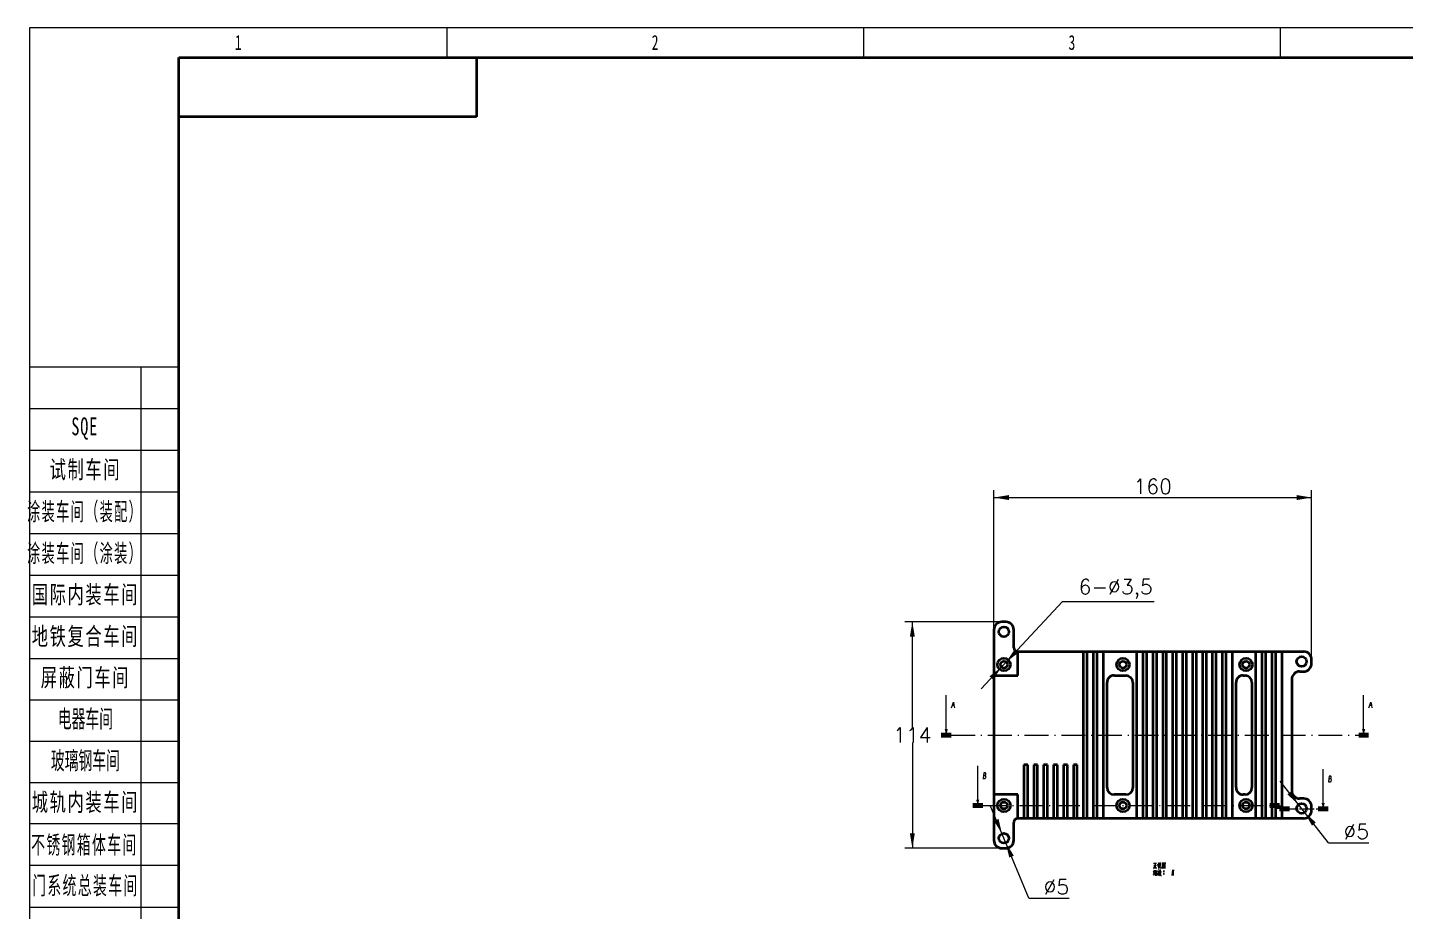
# Model space of a CAD drawing. Header units: millimetres. Extents: x -631 to 3210, y -561 to 2288.
# Drawn here: x -631 to 63, y 1842 to 2288 of the extents above; entities that cross this region are included whole.
import ezdxf
from ezdxf.enums import TextEntityAlignment as Align

# ---------------------------------------------------------------- set-up
doc = ezdxf.new("R2010")
doc.units = ezdxf.units.MM
doc.linetypes.add('DASHDOT', pattern=[18.5, 12, -3, 0.5, -3])
doc.layers.get('0').update_dxf_attribs({"lineweight": 18})
for name, color, linetype, lineweight in [('尺寸线层', 3, 'Continuous', 18), ('粗实线层', 7, 'Continuous', 35), ('细实线层', 7, 'Continuous', 18)]:
    doc.layers.add(name, color=color, linetype=linetype, lineweight=lineweight)
doc.styles.get("Standard").update_dxf_attribs({"font": 'txt.shx', "bigfont": 'gbcbig.shx'})
doc.styles.add('标准', font='', dxfattribs={"width": 0.667})
doc.styles.get('标准').set_extended_font_data('宋体')
doc.dimstyles.get("Standard").update_dxf_attribs({"dimscale": 3, "dimtxt": 0.18, "dimasz": 0.18, "dimexe": 0.18, "dimexo": 0.0625, "dimgap": 0.09, "dimtad": 0, "dimtih": 1, "dimtoh": 1, "dimdec": 4, "dimzin": 0, "dimdsep": 46, "dimtxsty": 'Standard', "dimcen": 0.09, "dimdle": 0.36, "dimadec": 0, "dimazin": 0, "dimtfac": 1, "dimtdec": 4, "dimtofl": 0, "dimtmove": 0, "dimatfit": 3, "dimfxl": 0, "dimtolj": 1, "dimtzin": 0, "dimarcsym": 0})

# ---------------------------------------------------------------- blocks, each defined once
blk = doc.blocks.new('*X2')
at = {"layer": '尺寸线层', "linetype": 'Continuous'}
for p, q in [((-185, 91.49), (-210, 91.49)), ((-191.37, 91.49), (-191.37, -90.21)), ((-185, 84.49), (-210, 84.49)), ((-185, 77.49), (-210, 77.49)), ((-185, 70.49), (-210, 70.49)), ((-185, 63.49), (-210, 63.49)), ((-185, 56.49), (-210, 56.49)), ((-185, 49.49), (-210, 49.49)), ((-185, 42.49), (-210, 42.49)), ((-185, 35.56), (-210, 35.56)), ((-185, 35.56), (-210, 35.56)), ((-185, 28.64), (-210, 28.64)), ((-185, 28.64), (-210, 28.64)), ((-185, 21.71), (-210, 21.71)), ((-185, 21.71), (-210, 21.71)), ((-185, 14.79), (-210, 14.79)), ((-185, 7.79), (-210, 7.79)), ((-185, 0.79), (-210, 0.79))]:
    blk.add_line(p, q, dxfattribs=at)
at = {"layer": '粗实线层'}
for p, q in [((-185, -143.5), (-185, 143.5)), ((-185, 143.5), (205, 143.5)), ((-135, 143.5), (-135, 133.5)), ((-135, 133.5), (-185, 133.5))]:
    blk.add_line(p, q, dxfattribs=at)
at = {"layer": '细实线层'}
for p, q in [((-210, -148.5), (-210, 148.5)), ((-210, 148.5), (210, 148.5)), ((-140, 148.5), (-140, 143.5)), ((-70, 148.5), (-70, 143.5)), ((0, 148.5), (0, 143.5))]:
    blk.add_line(p, q, dxfattribs=at)
at = {"layer": '尺寸线层', "linetype": 'Continuous', "char_height": 3, "attachment_point": 5, "style": '标准'}
for s, insert, width, line_spacing_factor in [('\\T1.1;\\W0.667;SQE', (-200.8, 81.17), 31.0587, 0.47619), ('\\T1.1;\\W0.667;试制车间', (-200.68, 74.14), 31.0587, 0.57381), ('\\T1.1;\\W0.54149;涂装车间（装配）', (-200.73, 67.06), 27.5396, 0.574243), ('\\T1.1;\\W0.54149;涂装车间（涂装）', (-200.73, 60.06), 27.5396, 0.574243), ('\\T1.1;\\W0.667;国际内装车间', (-200.68, 53.14), 31.0587, 0.561905), ('\\T1.1;\\W0.667;地铁复合车间', (-200.68, 46.14), 31.0587, 0.561905), ('\\T1.1;\\W0.667;屏蔽门车间', (-200.68, 39.21), 31.0587, 0.561905), ('\\W1;{\\W0.567;\\T1;电器车间}', (-200.68, 32.29), 37.2629, 0.561905), ('\\W1;{\\W0.567;\\T1;玻璃钢车间}', (-200.68, 25.29), 37.2629, 0.564286), ('\\T1.1;城轨内装车间', (-200.68, 18.29), 18.6315, 1.15057), ('\\T1.1;{\\W0.567;不锈钢箱体车间}', (-200.85, 11.13), 18.6315, 1.15057), ('\\T1.1;{\\W0.567;门系统总装车间}', (-200.68, 4.29), 18.6315, 1.15057)]:
    blk.add_mtext(s, dxfattribs=dict(at, insert=insert, width=width, line_spacing_factor=line_spacing_factor))
at = {"layer": '尺寸线层', "style": '标准'}
for tag, height, width, p in [('T1', 2.5, 0.667, (-175, 146)), ('T2', 2.5, 0.667, (-105, 146)), ('T3', 2.5, 0.667, (-35, 146)), ('T4', 2.5, 0.667, (35, 146)), ('T5', 2.5, 0.667, (105, 146)), ('T6', 2.5, 0.667, (175, 146)), ('R1', 2.5, 0.667, (207.5, 111.38)), ('SQE', 3.5, 0.667, (-188.18, 80.99)), ('试制车间', 3.5, 0.28375, (-188.18, 73.99)), ('涂装车间（装配）', 3.5, 0.147264, (-188.18, 66.99)), ('涂装车间（涂装）', 3.5, 0.147264, (-188.18, 59.99)), ('国际内装车间', 3.5, 0.189302, (-188.18, 52.99)), ('地铁复合车间', 3.5, 0.186278, (-188.18, 46.02)), ('屏蔽门车间', 3.5, 0.225254, (-188.18, 39.14)), ('R2', 2.5, 0.667, (207.5, 37.12)), ('电器车间', 3.5, 0.292284, (-188.18, 32.21)), ('玻璃钢车间', 3.5, 0.225603, (-188.18, 25.29)), ('城轨内装车间', 3.5, 0.186278, (-188.18, 18.29)), ('不锈钢箱体车间', 3.5, 0.15932, (-188.18, 11.29)), ('门系统总装车间', 3.5, 0.161527, (-188.18, 4.29)), ('座椅厨房车间', 3.5, 0.186516, (-188.18, -2.71)), ('碳钢车间', 3.5, 0.28375, (-188.18, -9.71)), ('铝不锈钢车间', 3.5, 0.186397, (-188.18, -16.71)), ('风挡车间', 3.5, 0.284026, (-188.18, -23.71)), ('风道车间', 3.5, 0.284026, (-188.18, -30.71)), ('动车内装车间', 3.5, 0.186397, (-188.18, -37.71)), ('R3', 2.5, 0.667, (207.5, -37.12)), ('采购部', 3.5, 0.378308, (-188.18, -44.71)), ('检修服务部', 3.5, 0.223014, (-188.18, -51.71)), ('品管部', 3.5, 0.389426, (-188.18, -58.71)), ('生产保障部', 3.5, 0.223356, (-188.18, -65.71)), ('工业化部', 3.5, 0.281557, (-188.18, -72.71)), ('研发部', 3.5, 0.3788, (-188.18, -79.71)), ('旧底图总号', 3, 0.667, (-197.5, -100.5)), ('R4', 2.5, 0.667, (207.5, -111.38)), ('底图总号', 3, 0.667, (-197.5, -113.5)), ('签字', 3, 0.667, (-197.5, -126.5)), ('日期', 3, 0.667, (-197.5, -139.5)), ('B1', 2.5, 0.667, (-175, -146)), ('B2', 2.5, 0.667, (-105, -146)), ('B3', 2.5, 0.667, (-35, -146)), ('B4', 2.5, 0.667, (35, -146)), ('B5', 2.5, 0.667, (105, -146)), ('B6', 2.5, 0.667, (175, -146))]:
    blk.add_attdef(tag, text='', height=height, dxfattribs=dict(at, width=width)).set_placement(p, align=Align.MIDDLE_CENTER)
at = {"layer": '尺寸线层', "style": '标准', "width": 0.667}
blk.add_attdef('图号', text='', height=5.33, rotation=180, dxfattribs=at).set_placement((-160, 138.5), align=Align.MIDDLE_CENTER)
blk = doc.blocks.new('*X4')
at = {"layer": '尺寸线层', "linetype": 'Continuous'}
for points in [[(-144.26, 2050.77), (-136.76, 2052.02), (-136.76, 2049.52)], [(15.74, 2050.77), (8.24, 2052.02), (8.24, 2049.52)]]:
    blk.add_hatch(color=0, dxfattribs=at).paths.add_polyline_path(points, flags=0)
at = {"layer": '尺寸线层', "color": 0, "linetype": 'Continuous'}
for p, q in [((-144.26, 1963.04), (-144.26, 2054.52)), ((-144.26, 2050.77), (15.74, 2050.77)), ((15.74, 1969.04), (15.74, 2054.52))]:
    blk.add_line(p, q, dxfattribs=at)
at = {"layer": '尺寸线层', "color": 0, "insert": (-64.26, 2056.39), "char_height": 7.5, "width": 36.4286, "attachment_point": 5}
blk.add_mtext('160', dxfattribs=at)
blk = doc.blocks.new('*X6')
at = {"layer": '尺寸线层', "linetype": 'Continuous'}
for points in [[(-185.38, 1988.16), (-186.63, 1980.66), (-184.13, 1980.66)], [(-185.38, 1874.16), (-186.63, 1881.66), (-184.13, 1881.66)]]:
    blk.add_hatch(color=0, dxfattribs=at).paths.add_polyline_path(points, flags=0)
at = {"layer": '尺寸线层', "color": 0, "linetype": 'Continuous'}
for p, q in [((-140.14, 1988.16), (-189.13, 1988.16)), ((-185.38, 1934.91), (-185.38, 1988.16)), ((-185.38, 1927.41), (-185.38, 1874.16)), ((-142.14, 1874.16), (-189.13, 1874.16))]:
    blk.add_line(p, q, dxfattribs=at)
at = {"layer": '尺寸线层', "color": 0, "insert": (-185.38, 1931.16), "char_height": 7.5, "width": 37.1429, "attachment_point": 5}
blk.add_mtext('114', dxfattribs=at)
blk = doc.blocks.new('*X29')
at = {"layer": '尺寸线层', "linetype": 'Continuous'}
for points in [[(9.19, 1896.13), (3.57, 1901.25), (5.53, 1902.79)], [(12.28, 1892.2), (15.94, 1885.53), (17.9, 1887.08)]]:
    blk.add_hatch(color=0, dxfattribs=at).paths.add_polyline_path(points, flags=0)
at = {"layer": '尺寸线层', "color": 0, "linetype": 'Continuous'}
for q in [(-0.09, 1907.91), (44.68, 1876.91)]:
    blk.add_line((24.32, 1876.91), q, dxfattribs=at)
at = {"layer": '尺寸线层', "color": 0, "insert": (38.25, 1882.53), "char_height": 7.5, "width": 25.7143, "attachment_point": 5}
blk.add_mtext('%%C5', dxfattribs=at)
blk = doc.blocks.new('*X30')
at = {"layer": '尺寸线层', "linetype": 'Continuous'}
for points in [[(-140.23, 1881.47), (-144.26, 1887.91), (-141.96, 1888.87)], [(-138.3, 1876.85), (-136.57, 1869.45), (-134.26, 1870.41)]]:
    blk.add_hatch(color=0, dxfattribs=at).paths.add_polyline_path(points, flags=0)
at = {"layer": '尺寸线层', "color": 0, "linetype": 'Continuous'}
for q in [(-145.99, 1895.32), (-106.37, 1849.06)]:
    blk.add_line((-126.72, 1849.06), q, dxfattribs=at)
at = {"layer": '尺寸线层', "color": 0, "insert": (-112.79, 1854.68), "char_height": 7.5, "width": 25.7143, "attachment_point": 5}
blk.add_mtext('%%C5', dxfattribs=at)
blk = doc.blocks.new('*X31')
at = {"layer": '尺寸线层', "linetype": 'Continuous'}
for points in [[(-138.07, 1967.94), (-132.04, 1972.57), (-133.87, 1974.28)], [(-140.46, 1965.38), (-144.66, 1959.05), (-146.49, 1960.75)]]:
    blk.add_hatch(color=0, dxfattribs=at).paths.add_polyline_path(points, flags=0)
at = {"layer": '尺寸线层', "color": 0, "linetype": 'Continuous'}
for q in [(-150.69, 1954.42), (-63.63, 1998.35)]:
    blk.add_line((-109.7, 1998.35), q, dxfattribs=at)
at = {"layer": '尺寸线层', "color": 0, "insert": (-82.92, 2004.69), "char_height": 7.5, "width": 77.1429, "attachment_point": 5}
blk.add_mtext('6-%%C3,5', dxfattribs=at)

msp = doc.modelspace()

# ---------------------------------------------------------------- hatches: boundary and pattern name
at = {"lineweight": 13}
for points in [[(-169.12, 1934.162), (-168.316, 1931.162), (-167.512, 1934.162)], [(41.182, 1934.162), (41.986, 1931.162), (42.79, 1934.162)], [(-153.25, 1898.662), (-152.446, 1895.662), (-151.643, 1898.662)], [(20.805, 1896.931), (21.609, 1893.931), (22.413, 1896.931)]]:
    msp.add_hatch(color=7, dxfattribs=at).paths.add_polyline_path(points, flags=0)

# ---------------------------------------------------------------- linework, layer by layer
at = {"color": 7, "lineweight": 35, "ltscale": 0.05}
for p, q in [((-138.264, 1988.162), (-140.264, 1988.162)), ((-99.264, 1973.162), (-97.264, 1973.162)), ((-94.264, 1973.162), (-92.264, 1973.162)), ((-69.264, 1973.162), (-67.264, 1973.162)), ((-64.264, 1973.162), (-62.264, 1973.162)), ((-59.264, 1973.162), (-57.264, 1973.162)), ((-54.264, 1973.162), (-52.264, 1973.162)), ((-49.264, 1973.162), (-47.264, 1973.162)), ((-44.264, 1973.162), (-42.264, 1973.162)), ((-39.264, 1973.162), (-37.264, 1973.162)), ((-34.264, 1973.162), (-32.264, 1973.162)), ((-29.264, 1973.162), (-27.264, 1973.162)), ((-9.264, 1973.162), (-7.264, 1973.162)), ((-4.264, 1973.162), (-2.264, 1973.162)), ((15.736, 1967.162), (15.736, 1969.162)), ((9.736, 1963.162), (11.736, 1963.162)), ((-127.264, 1916.162), (-129.264, 1916.162)), ((-122.264, 1916.162), (-124.264, 1916.162)), ((-117.264, 1916.162), (-119.264, 1916.162)), ((-112.264, 1916.162), (-114.264, 1916.162)), ((-107.264, 1916.162), (-109.264, 1916.162)), ((-102.264, 1916.162), (-104.264, 1916.162)), ((11.736, 1899.162), (9.736, 1899.162)), ((-127.264, 1889.162), (-129.264, 1889.162)), ((-122.264, 1889.162), (-124.264, 1889.162)), ((-117.264, 1889.162), (-119.264, 1889.162)), ((-112.264, 1889.162), (-114.264, 1889.162)), ((-107.264, 1889.162), (-109.264, 1889.162)), ((-102.264, 1889.162), (-104.264, 1889.162)), ((-97.264, 1889.162), (-99.264, 1889.162)), ((-92.264, 1889.162), (-94.264, 1889.162)), ((-67.264, 1889.162), (-69.264, 1889.162)), ((-62.264, 1889.162), (-64.264, 1889.162)), ((-57.264, 1889.162), (-59.264, 1889.162)), ((-52.264, 1889.162), (-54.264, 1889.162)), ((-47.264, 1889.162), (-49.264, 1889.162)), ((-42.264, 1889.162), (-44.264, 1889.162)), ((-37.264, 1889.162), (-39.264, 1889.162)), ((-32.264, 1889.162), (-34.264, 1889.162)), ((-27.264, 1889.162), (-29.264, 1889.162)), ((-7.264, 1889.162), (-9.264, 1889.162)), ((-2.264, 1889.162), (-4.264, 1889.162)), ((15.736, 1893.162), (15.736, 1895.162)), ((-140.264, 1874.162), (-138.264, 1874.162))]:
    msp.add_line(p, q, dxfattribs=at)
at = {"color": 7, "lineweight": 35}
for p, q in [((-144.264, 1984.162), (-144.264, 1961.162)), ((-132.264, 1973.162), (-99.264, 1973.162)), ((-99.264, 1973.162), (-99.264, 1889.162)), ((-97.264, 1889.162), (-97.264, 1973.162)), ((-94.264, 1973.162), (-94.264, 1889.162)), ((-92.264, 1889.162), (-92.264, 1973.162)), ((-89.264, 1973.162), (-89.264, 1889.162)), ((-72.264, 1889.162), (-72.264, 1973.162)), ((-69.264, 1973.162), (-69.264, 1889.162)), ((-67.264, 1889.162), (-67.264, 1973.162)), ((-64.264, 1973.162), (-64.264, 1889.162)), ((-62.264, 1889.162), (-62.264, 1973.162)), ((-59.264, 1973.162), (-59.264, 1889.162)), ((-57.264, 1889.162), (-57.264, 1973.162)), ((-54.264, 1973.162), (-54.264, 1889.162)), ((-52.264, 1889.162), (-52.264, 1973.162)), ((-49.264, 1973.162), (-49.264, 1889.162)), ((-47.264, 1889.162), (-47.264, 1973.162)), ((-44.264, 1973.162), (-44.264, 1889.162)), ((-42.264, 1889.162), (-42.264, 1973.162)), ((-39.264, 1973.162), (-39.264, 1889.162)), ((-37.264, 1889.162), (-37.264, 1973.162)), ((-34.264, 1973.162), (-34.264, 1889.162)), ((-32.264, 1889.162), (-32.264, 1973.162)), ((-29.264, 1973.162), (-29.264, 1889.162)), ((-27.264, 1889.162), (-27.264, 1973.162)), ((-24.264, 1973.162), (-24.264, 1889.162)), ((-12.264, 1889.162), (-12.264, 1973.162)), ((-9.264, 1973.162), (-9.264, 1889.162)), ((-7.264, 1889.162), (-7.264, 1973.162)), ((-4.264, 1973.162), (-4.264, 1889.162)), ((-2.264, 1889.162), (-2.264, 1973.162)), ((0.736, 1973.162), (0.736, 1889.162)), ((-144.264, 1961.162), (-144.264, 1901.162)), ((5.736, 1959.162), (5.736, 1903.162)), ((-87.264, 1904.662), (-87.264, 1957.662)), ((-74.264, 1957.662), (-74.264, 1904.662)), ((-22.264, 1904.662), (-22.264, 1957.662)), ((-14.264, 1957.662), (-14.264, 1904.662)), ((-129.264, 1916.162), (-129.264, 1889.162)), ((-127.264, 1889.162), (-127.264, 1916.162)), ((-124.264, 1916.162), (-124.264, 1889.162)), ((-122.264, 1889.162), (-122.264, 1916.162)), ((-119.264, 1916.162), (-119.264, 1889.162)), ((-117.264, 1889.162), (-117.264, 1916.162)), ((-114.264, 1916.162), (-114.264, 1889.162)), ((-112.264, 1889.162), (-112.264, 1916.162)), ((-109.264, 1916.162), (-109.264, 1889.162)), ((-107.264, 1889.162), (-107.264, 1916.162)), ((-104.264, 1916.162), (-104.264, 1889.162)), ((-102.264, 1889.162), (-102.264, 1916.162)), ((-144.264, 1901.162), (-144.264, 1878.162))]:
    msp.add_line(p, q, dxfattribs=at)
at = {"color": 7, "lineweight": 35, "ltscale": 0.225}
for p, q in [((-134.264, 1975.162), (-134.264, 1984.162)), ((-134.264, 1878.162), (-134.264, 1887.162))]:
    msp.add_line(p, q, dxfattribs=at)
at = {"color": 7, "lineweight": 35, "ltscale": 0.3}
for p, q in [((-132.264, 1961.162), (-132.264, 1973.162)), ((-24.264, 1973.162), (-12.264, 1973.162)), ((-144.264, 1961.162), (-132.264, 1961.162)), ((-132.264, 1901.162), (-144.264, 1901.162)), ((-132.264, 1889.162), (-132.264, 1901.162)), ((-12.264, 1889.162), (-24.264, 1889.162))]:
    msp.add_line(p, q, dxfattribs=at)
at = {"color": 7, "lineweight": 35, "ltscale": 0.075}
for p, q in [((-97.264, 1973.162), (-94.264, 1973.162)), ((-92.264, 1973.162), (-89.264, 1973.162)), ((-72.264, 1973.162), (-69.264, 1973.162)), ((-67.264, 1973.162), (-64.264, 1973.162)), ((-62.264, 1973.162), (-59.264, 1973.162)), ((-57.264, 1973.162), (-54.264, 1973.162)), ((-52.264, 1973.162), (-49.264, 1973.162)), ((-47.264, 1973.162), (-44.264, 1973.162)), ((-42.264, 1973.162), (-39.264, 1973.162)), ((-37.264, 1973.162), (-34.264, 1973.162)), ((-32.264, 1973.162), (-29.264, 1973.162)), ((-27.264, 1973.162), (-24.264, 1973.162)), ((-12.264, 1973.162), (-9.264, 1973.162)), ((-7.264, 1973.162), (-4.264, 1973.162)), ((-2.264, 1973.162), (0.736, 1973.162)), ((-129.264, 1889.162), (-132.264, 1889.162)), ((-124.264, 1889.162), (-127.264, 1889.162)), ((-119.264, 1889.162), (-122.264, 1889.162)), ((-114.264, 1889.162), (-117.264, 1889.162)), ((-109.264, 1889.162), (-112.264, 1889.162)), ((-104.264, 1889.162), (-107.264, 1889.162)), ((-99.264, 1889.162), (-102.264, 1889.162)), ((-94.264, 1889.162), (-97.264, 1889.162)), ((-89.264, 1889.162), (-92.264, 1889.162)), ((-69.264, 1889.162), (-72.264, 1889.162)), ((-64.264, 1889.162), (-67.264, 1889.162)), ((-59.264, 1889.162), (-62.264, 1889.162)), ((-54.264, 1889.162), (-57.264, 1889.162)), ((-49.264, 1889.162), (-52.264, 1889.162)), ((-44.264, 1889.162), (-47.264, 1889.162)), ((-39.264, 1889.162), (-42.264, 1889.162)), ((-34.264, 1889.162), (-37.264, 1889.162)), ((-29.264, 1889.162), (-32.264, 1889.162)), ((-24.264, 1889.162), (-27.264, 1889.162)), ((-9.264, 1889.162), (-12.264, 1889.162)), ((-4.264, 1889.162), (-7.264, 1889.162)), ((0.736, 1889.162), (-2.264, 1889.162))]:
    msp.add_line(p, q, dxfattribs=at)
at = {"color": 7, "lineweight": 35, "ltscale": 0.425}
for p, q in [((-89.264, 1973.162), (-72.264, 1973.162)), ((-72.264, 1889.162), (-89.264, 1889.162))]:
    msp.add_line(p, q, dxfattribs=at)
at = {"color": 7, "lineweight": 35, "ltscale": 0.275}
for p, q in [((0.736, 1973.162), (11.736, 1973.162)), ((11.736, 1889.162), (0.736, 1889.162))]:
    msp.add_line(p, q, dxfattribs=at)
at = {"color": 7, "lineweight": 35, "ltscale": 0.15}
for p, q in [((-83.764, 1961.162), (-77.764, 1961.162)), ((-77.764, 1901.162), (-83.764, 1901.162))]:
    msp.add_line(p, q, dxfattribs=at)
at = {"color": 7, "lineweight": 35, "ltscale": 0.025}
for p, q in [((-18.764, 1961.162), (-17.764, 1961.162)), ((-17.764, 1901.162), (-18.764, 1901.162))]:
    msp.add_line(p, q, dxfattribs=at)
at = {"color": 7, "lineweight": 13}
for p, q in [((-168.316, 1931.162), (-168.316, 1951.162)), ((41.986, 1931.162), (41.986, 1951.162)), ((-152.446, 1895.662), (-152.446, 1915.662)), ((21.609, 1893.931), (21.609, 1913.931))]:
    msp.add_line(p, q, dxfattribs=at)
at = {"color": 7, "lineweight": 100, "ltscale": 0.125}
for p, q in [((-170.816, 1931.162), (-165.816, 1931.162)), ((44.486, 1931.162), (39.486, 1931.162)), ((-154.946, 1895.662), (-149.946, 1895.662)), ((-0.33, 1895.662), (-5.33, 1895.662)), ((-0.33, 1893.931), (4.67, 1893.931)), ((24.109, 1893.931), (19.109, 1893.931))]:
    msp.add_line(p, q, dxfattribs=at)
at = {"color": 7, "linetype": 'DASHDOT', "lineweight": 13}
for p, q in [((-165.816, 1931.162), (39.486, 1931.162)), ((-149.946, 1895.662), (-5.33, 1895.662))]:
    msp.add_line(p, q, dxfattribs=at)
at = {"color": 7, "lineweight": 100, "ltscale": 0.043287}
msp.add_line((-0.33, 1895.662), (-0.33, 1893.931), dxfattribs=at)
at = {"color": 7, "linetype": 'DASHDOT', "lineweight": 13, "ltscale": 0.360967}
msp.add_line((4.67, 1893.931), (19.109, 1893.931), dxfattribs=at)
at = {"color": 7, "lineweight": 13}
for points in [[(-165.691, 1944.846), (-165.166, 1946.246), (-164.641, 1947.646), (-164.431, 1946.246), (-164.221, 1944.846)], [(-165.201, 1946.141), (-164.431, 1946.141)], [(44.611, 1944.846), (45.136, 1946.246), (45.661, 1947.646), (45.871, 1946.246), (46.081, 1944.846)], [(45.101, 1946.141), (45.871, 1946.141)], [(-149.821, 1909.346), (-148.736, 1909.346), (-148.491, 1909.521), (-148.386, 1909.696), (-148.281, 1910.326), (-148.421, 1910.641), (-148.771, 1910.851), (-148.596, 1910.991), (-148.351, 1911.306), (-148.351, 1911.726), (-148.491, 1912.041), (-148.666, 1912.146), (-149.436, 1912.146), (-149.576, 1910.746), (-149.716, 1909.346)], [(-148.771, 1910.851), (-149.576, 1910.851)], [(24.234, 1907.614), (25.319, 1907.614), (25.564, 1907.789), (25.669, 1907.964), (25.774, 1908.594), (25.634, 1908.909), (25.284, 1909.119), (25.459, 1909.259), (25.704, 1909.574), (25.704, 1909.994), (25.564, 1910.309), (25.389, 1910.414), (24.619, 1910.414), (24.479, 1909.014), (24.339, 1907.614)], [(25.284, 1909.119), (24.479, 1909.119)], [(-64.089, 1864.187), (-62.129, 1864.292)], [(-64.054, 1860.687), (-63.354, 1861.072)], [(-63.599, 1862.122), (-64.019, 1861.983)], [(-63.529, 1863.138), (-63.984, 1862.052)], [(-63.949, 1861.352), (-63.424, 1861.527)], [(-63.459, 1862.367), (-63.914, 1861.352)], [(-63.809, 1866.602), (-62.304, 1866.673)], [(-63.529, 1865.798), (-63.529, 1864.222)], [(-63.144, 1861.842), (-63.459, 1861.352)], [(-63.214, 1862.822), (-63.319, 1862.263)], [(-63.214, 1862.682), (-62.164, 1862.822)], [(-62.969, 1862.402), (-63.144, 1861.842)], [(-63.109, 1861.912), (-63.109, 1860.197)], [(-63.039, 1866.602), (-63.039, 1865.447), (-63.039, 1864.257)], [(-63.039, 1865.483), (-62.409, 1865.553)], [(-62.899, 1862.122), (-62.199, 1862.227)], [(-62.829, 1863.312), (-62.654, 1862.927)], [(-62.829, 1861.702), (-62.794, 1860.302)], [(-62.829, 1861.597), (-62.304, 1861.667)], [(-62.794, 1861.037), (-62.409, 1861.108)], [(-62.584, 1862.157), (-62.654, 1861.597)], [(-62.269, 1861.772), (-62.339, 1860.372)], [(-62.129, 1862.927), (-62.269, 1862.472)], [(-61.219, 1866.217), (-61.394, 1865.727), (-61.884, 1864.992)], [(-61.359, 1862.542), (-61.464, 1861.632), (-61.569, 1861.212), (-61.884, 1860.337)], [(-61.849, 1866.007), (-61.289, 1866.078)], [(-61.849, 1862.472), (-60.799, 1862.612)], [(-61.569, 1866.882), (-61.289, 1866.462)], [(-61.044, 1862.052), (-61.149, 1861.212), (-61.289, 1860.372), (-61.499, 1860.652)], [(-61.429, 1861.877), (-61.044, 1861.947)], [(-61.394, 1865.727), (-61.394, 1863.942)], [(-61.394, 1865.553), (-61.079, 1865.238)], [(-61.359, 1863.382), (-61.254, 1862.822)], [(-61.289, 1863.942), (-61.009, 1864.222)], [(-60.659, 1860.792), (-61.044, 1860.267)], [(-61.009, 1864.222), (-60.764, 1864.572)], [(-60.659, 1862.052), (-60.834, 1861.492)], [(-60.799, 1866.847), (-60.799, 1865.167)], [(-60.134, 1866.673), (-60.799, 1866.602)], [(-60.589, 1865.203), (-60.764, 1864.572)], [(-60.729, 1861.807), (-60.169, 1860.372)], [(-60.519, 1862.682), (-60.659, 1862.052)], [(-60.379, 1861.422), (-60.659, 1860.792)], [(-60.484, 1866.252), (-60.589, 1865.203)], [(-60.589, 1862.297), (-59.889, 1862.437)], [(-60.449, 1863.417), (-60.519, 1862.682)], [(-60.449, 1864.222), (-60.449, 1865.307)], [(-60.309, 1864.117), (-60.449, 1864.222)], [(-60.169, 1862.367), (-60.379, 1861.422)], [(-59.889, 1864.117), (-60.309, 1864.117)], [(-60.204, 1865.097), (-60.134, 1866.777)], [(-59.889, 1864.747), (-59.889, 1864.117)], [(-59.364, 1866.882), (-59.364, 1865.412), (-59.364, 1863.907)], [(-59.364, 1866.847), (-59.364, 1865.447), (-59.364, 1864.048)], [(-57.894, 1866.708), (-59.364, 1866.567)], [(-59.364, 1864.152), (-57.999, 1864.257)], [(-59.294, 1864.958), (-58.804, 1865.377)], [(-58.594, 1866.428), (-59.154, 1865.622)], [(-58.839, 1865.867), (-58.139, 1865.132)], [(-58.839, 1864.782), (-58.489, 1864.397)], [(-58.839, 1862.507), (-58.454, 1862.507)], [(-58.839, 1861.247), (-58.454, 1861.247)], [(-58.804, 1866.078), (-58.349, 1866.147)], [(-58.804, 1865.377), (-58.594, 1865.657)], [(-58.804, 1862.612), (-58.489, 1862.612)], [(-58.804, 1862.367), (-58.489, 1862.367)], [(-58.804, 1861.352), (-58.489, 1861.352)], [(-58.804, 1861.108), (-58.489, 1861.108)], [(-58.734, 1865.167), (-58.489, 1864.888)], [(-58.594, 1865.657), (-58.244, 1866.287)], [(-58.139, 1865.132), (-57.964, 1865.167)], [(-57.929, 1863.977), (-57.929, 1864.083), (-57.999, 1864.257)], [(-57.929, 1864.083), (-57.929, 1865.447), (-57.894, 1866.847)], [(-54.394, 1863.242), (-54.499, 1861.842), (-54.604, 1860.442)], [(-54.394, 1862.507), (-54.009, 1862.507)], [(-54.394, 1861.247), (-54.009, 1861.247)], [(-54.359, 1862.612), (-54.044, 1862.612)], [(-54.359, 1862.367), (-54.044, 1862.367)], [(-54.359, 1861.352), (-54.044, 1861.352)], [(-54.359, 1861.108), (-54.044, 1861.108)], [(-53.799, 1863.242), (-53.904, 1861.842), (-54.009, 1860.442)], [(-62.339, 1860.547), (-62.759, 1860.477)], [(-60.169, 1860.372), (-59.854, 1860.372)]]:
    msp.add_lwpolyline(points, dxfattribs=at)
for points in [[(-58.734, 1862.297), (-58.559, 1862.297), (-58.454, 1862.402), (-58.454, 1862.577), (-58.559, 1862.682), (-58.734, 1862.682), (-58.839, 1862.577), (-58.839, 1862.402)], [(-58.734, 1861.037), (-58.559, 1861.037), (-58.454, 1861.142), (-58.454, 1861.317), (-58.559, 1861.422), (-58.734, 1861.422), (-58.839, 1861.317), (-58.839, 1861.142)], [(-54.289, 1862.297), (-54.114, 1862.297), (-54.009, 1862.402), (-54.009, 1862.577), (-54.114, 1862.682), (-54.289, 1862.682), (-54.394, 1862.577), (-54.394, 1862.402)], [(-54.289, 1861.037), (-54.114, 1861.037), (-54.009, 1861.142), (-54.009, 1861.317), (-54.114, 1861.422), (-54.289, 1861.422), (-54.394, 1861.317), (-54.394, 1861.142)]]:
    msp.add_lwpolyline(points, close=True, dxfattribs=at)
at = {"color": 7, "lineweight": 35}
for centre, radius in [((-139.264, 1983.162), 2.5), ((-139.264, 1966.662), 3.25), ((-139.264, 1966.662), 1.75), ((-79.264, 1966.662), 3.25), ((-79.264, 1966.662), 1.75), ((-17.264, 1966.662), 3.25), ((-17.264, 1966.662), 1.75), ((10.736, 1968.162), 2.5), ((-139.264, 1895.662), 3.25), ((-139.264, 1895.662), 1.75), ((-79.264, 1895.662), 3.25), ((-79.264, 1895.662), 1.75), ((-17.264, 1895.662), 3.25), ((-17.264, 1895.662), 1.75), ((10.736, 1894.162), 2.5), ((-139.264, 1879.162), 2.5)]:
    msp.add_circle(centre, radius, dxfattribs=at)
for centre, radius, start, end in [((-140.264, 1984.162), 4, 90.000003, 179.999997), ((-138.264, 1984.162), 4, 0, 90), ((-132.264, 1975.162), 2, 180.000005, 270), ((11.736, 1969.162), 4, 0, 90), ((11.736, 1967.162), 4, 269.999997, 359.999997), ((-83.764, 1957.662), 3.5, 90.000003, 180.000008), ((-77.764, 1957.662), 3.5, 360, 90), ((-18.764, 1957.662), 3.5, 90.000003, 180.000008), ((-17.764, 1957.662), 3.5, 360, 90), ((9.736, 1959.162), 4, 90.000003, 180.000008), ((-83.764, 1904.662), 3.5, 180.000005, 270), ((-77.764, 1904.662), 3.5, 269.999997, 359.999997), ((-18.764, 1904.662), 3.5, 180.000005, 270.00001), ((-17.764, 1904.662), 3.5, 269.999997, 359.999997), ((9.736, 1903.162), 4, 180.000005, 270.00001), ((11.736, 1895.162), 4, 360, 90), ((-132.264, 1887.162), 2, 90.000003, 180.000008), ((11.736, 1893.162), 4, 269.999997, 359.999997), ((-140.264, 1878.162), 4, 180.000005, 270), ((-138.264, 1878.162), 4, 269.999997, 359.999997)]:
    msp.add_arc(centre, radius, start, end, dxfattribs=at)

# ---------------------------------------------------------------- block references
ref = msp.add_blockref('*X2', (0, 1842), dxfattribs=dict(xscale=3, yscale=3, zscale=3))
ref.add_attrib('T1', '1', dxfattribs={"layer": '尺寸线层', "height": 7.5, "style": '标准', "width": 0.667}).set_placement((-525, 2280), align=Align.MIDDLE_CENTER)
ref.add_attrib('T2', '2', dxfattribs={"layer": '尺寸线层', "height": 7.5, "style": '标准', "width": 0.667}).set_placement((-315, 2280), align=Align.MIDDLE_CENTER)
ref.add_attrib('T3', '3', dxfattribs={"layer": '尺寸线层', "height": 7.5, "style": '标准', "width": 0.667}).set_placement((-105, 2280), align=Align.MIDDLE_CENTER)

# ---------------------------------------------------------------- dimensions: what is measured, and where the dimension line sits
at = {"layer": '尺寸线层'}
dim = msp.add_linear_dim(base=(15.736, 2050.768), p1=(-144.264, 1961.162), p2=(15.736, 1967.162), dimstyle='Standard', override={"dimtxt": 2.5, "dimasz": 2.5, "dimexe": 1.25, "dimexo": 0.625, "dimgap": 0.625, "dimtad": 1, "dimtih": 0, "dimtoh": 0, "dimdec": 2, "dimzin": 8, "dimdsep": 44, "dimsah": 1, "dimdle": 5, "dimtdec": 2, "dimtofl": 1, "dimatfit": 0, "dimtfill": 1, "dimtzin": 8}, dxfattribs=at)
dim.commit()
dim.dimension.update_dxf_attribs({"geometry": '*X4', "text_midpoint": (-64.264, 2050.768)})
dim = msp.add_diameter_dim_2p(p1=(-140.458, 1965.383), p2=(-138.07, 1967.942), text='6-%%C3,5', dimstyle='Standard', override={"dimtxt": 2.5, "dimasz": 2.5, "dimexe": 1.25, "dimexo": 0.625, "dimgap": 0.625, "dimtad": 1, "dimdec": 2, "dimzin": 8, "dimdsep": 44, "dimsah": 1, "dimdle": 5, "dimtdec": 2, "dimtofl": 1, "dimtmove": 0, "dimatfit": 1, "dimtfill": 1, "dimtzin": 8}, dxfattribs=at)
dim.commit()
dim.dimension.update_dxf_attribs({"geometry": '*X31', "text_midpoint": (-109.703, 1998.347), "dimtype": 163})
dim = msp.add_linear_dim(base=(-185.383, 1988.162), p1=(-140.264, 1874.162), p2=(-138.264, 1988.162), angle=90, dimstyle='Standard', override={"dimtxt": 2.5, "dimasz": 2.5, "dimexe": 1.25, "dimexo": 0.625, "dimgap": 0.625, "dimtad": 1, "dimdec": 2, "dimzin": 8, "dimdsep": 44, "dimsah": 1, "dimdle": 5, "dimtdec": 2, "dimtofl": 1, "dimatfit": 0, "dimtfill": 1, "dimtzin": 8}, dxfattribs=at)
dim.commit()
dim.dimension.update_dxf_attribs({"geometry": '*X6', "text_midpoint": (-185.383, 1931.162)})
for p1, p2, picture, middle in [((9.19, 1896.127), (12.282, 1892.198), '*X29', (24.318, 1876.907)), ((-140.225, 1881.47), (-138.303, 1876.855), '*X30', (-126.723, 1849.058))]:
    dim = msp.add_diameter_dim_2p(p1=p1, p2=p2, dimstyle='Standard', override={"dimtxt": 2.5, "dimasz": 2.5, "dimexe": 1.25, "dimexo": 0.625, "dimgap": 0.625, "dimtad": 1, "dimdec": 2, "dimzin": 8, "dimdsep": 44, "dimpost": '%%C<>', "dimsah": 1, "dimdle": 5, "dimtdec": 2, "dimtofl": 1, "dimtmove": 0, "dimatfit": 1, "dimtfill": 1, "dimtzin": 8}, dxfattribs=at)
    dim.commit()
    dim.dimension.update_dxf_attribs({"geometry": picture, "text_midpoint": middle, "dimtype": 163})

doc.saveas('drawing.dxf')
